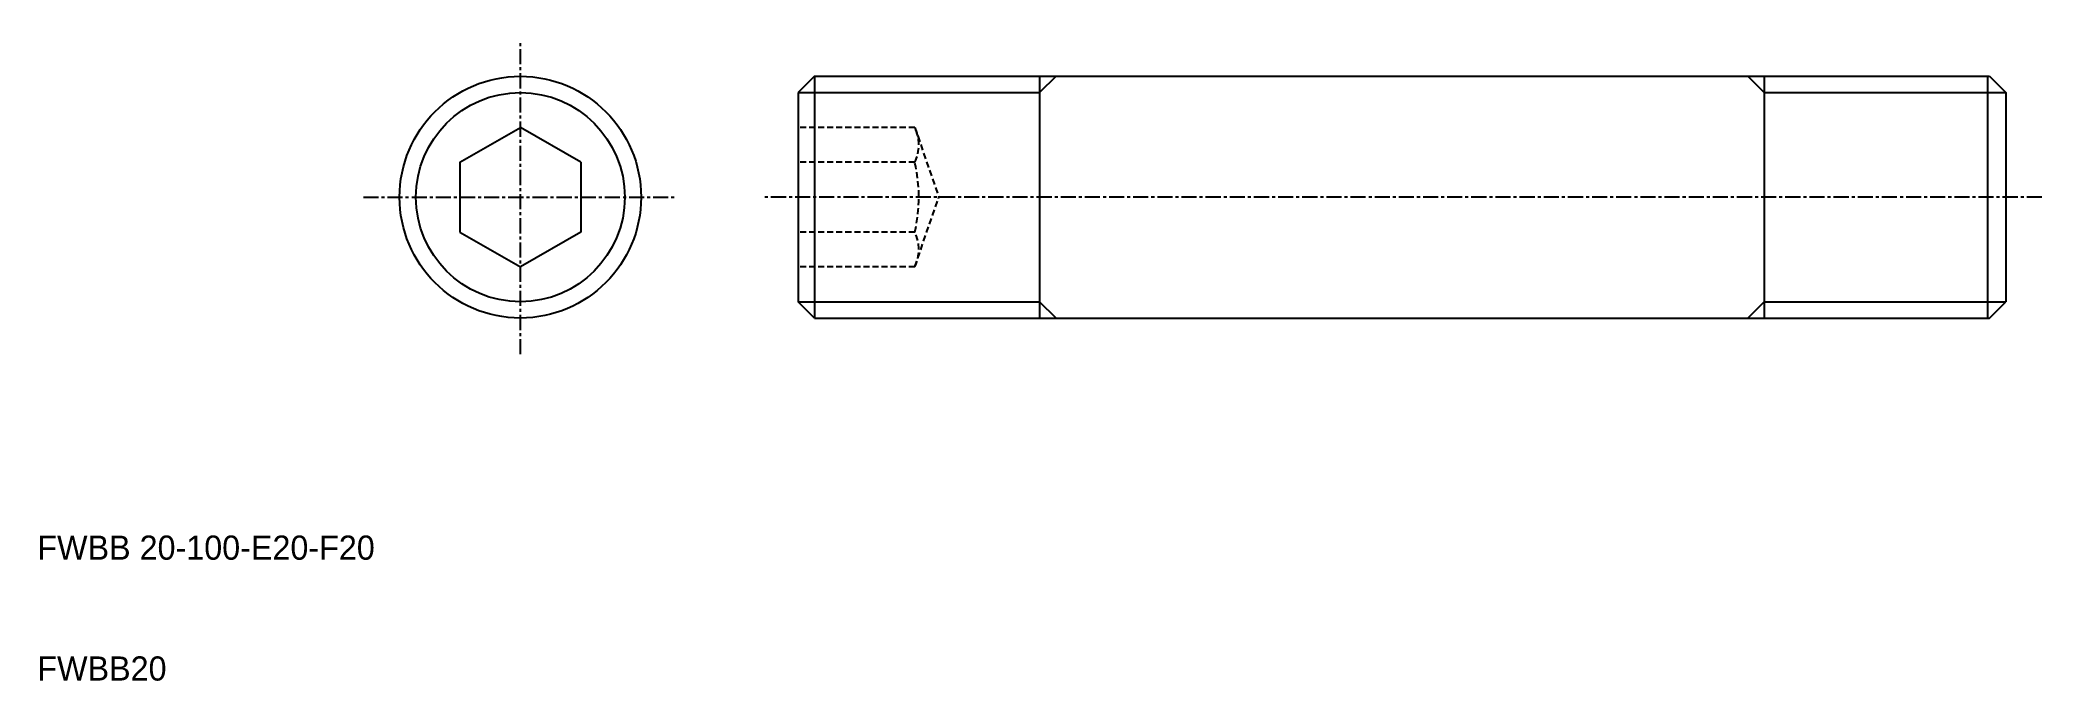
# Model space of a CAD drawing. Extents: x 101 to 267, y 83 to 136.
import ezdxf

# ---------------------------------------------------------------- set-up
doc = ezdxf.new("R2010")
doc.units = 0
doc.linetypes.add('CENTER', pattern=[2, 1.25, -0.25, 0.25, -0.25])
doc.linetypes.add('DASHED', pattern=[0.75, 0.5, -0.25])
doc.layers.get('0').update_dxf_attribs({"linetype": 'CONTINUOUS'})
doc.layers.add('CENTER', color=1, linetype='CENTER')

msp = doc.modelspace()

# ---------------------------------------------------------------- linework, layer by layer
at = {"color": 7, "linetype": 'CONTINUOUS'}
for p, q in [((165.63, 133.04), (164.27, 131.69)), ((165.63, 133.04), (262.92, 133.04)), ((165.63, 133.04), (165.63, 113.04)), ((184.27, 133.04), (184.27, 113.04)), ((244.27, 133.04), (244.27, 113.04)), ((262.77, 133.04), (262.77, 113.04)), ((262.92, 133.04), (264.27, 131.69)), ((164.27, 131.69), (164.27, 114.39)), ((264.27, 131.69), (264.27, 114.39)), ((136.27, 125.93), (141.27, 128.81)), ((146.27, 125.93), (141.27, 128.81)), ((136.27, 125.93), (136.27, 120.15)), ((146.27, 125.93), (146.27, 120.15)), ((136.27, 120.15), (141.27, 117.27)), ((146.27, 120.15), (141.27, 117.27)), ((165.63, 113.04), (164.27, 114.39)), ((262.92, 113.04), (264.27, 114.39)), ((165.63, 113.04), (262.92, 113.04))]:
    msp.add_line(p, q, dxfattribs=at)
at = {"color": 3, "linetype": 'CONTINUOUS'}
for p, q in [((185.63, 133.04), (184.27, 131.69)), ((242.92, 133.04), (244.27, 131.69)), ((164.27, 131.69), (184.27, 131.69)), ((244.27, 131.69), (264.27, 131.69)), ((164.27, 114.39), (184.27, 114.39)), ((185.63, 113.04), (184.27, 114.39)), ((242.92, 113.04), (244.27, 114.39)), ((244.27, 114.39), (264.27, 114.39))]:
    msp.add_line(p, q, dxfattribs=at)
at = {"color": 3, "linetype": 'DASHED'}
for p, q in [((173.93, 128.81), (164.27, 128.81)), ((173.93, 128.81), (175.93, 123.04)), ((173.93, 125.93), (164.27, 125.93)), ((173.93, 117.27), (175.93, 123.04)), ((173.93, 120.15), (164.27, 120.15)), ((173.93, 117.27), (164.27, 117.27))]:
    msp.add_line(p, q, dxfattribs=at)
at = {"color": 7, "linetype": 'CONTINUOUS'}
msp.add_circle((141.27, 123.04), 10, dxfattribs=at)
at = {"color": 3, "linetype": 'CONTINUOUS'}
msp.add_circle((141.27, 123.04), 8.65, dxfattribs=at)
at = {"color": 3, "linetype": 'DASHED'}
for centre, radius, start, end in [((171.04, 127.37), 3.23, 333.4867, 26.5133), ((161.85, 123.04), 12.42, 346.5636, 13.4364), ((171.04, 118.71), 3.23, 333.4867, 26.5133)]:
    msp.add_arc(centre, radius, start, end, dxfattribs=at)
at = {"layer": 'CENTER', "color": 1, "linetype": 'CENTER'}
for p, q in [((141.27, 110.04), (141.27, 136.04)), ((128.27, 123.04), (154.27, 123.04)), ((267.27, 123.04), (161.27, 123.04))]:
    msp.add_line(p, q, dxfattribs=at)

# ---------------------------------------------------------------- texts
at = {"color": 7, "linetype": 'CONTINUOUS'}
for s, p in [('FWBB 20-100-E20-F20', (101.27, 93.04)), ('FWBB20', (101.27, 83.04))]:
    msp.add_text(s, height=2, dxfattribs=at).set_placement(p)

doc.saveas('drawing.dxf')
